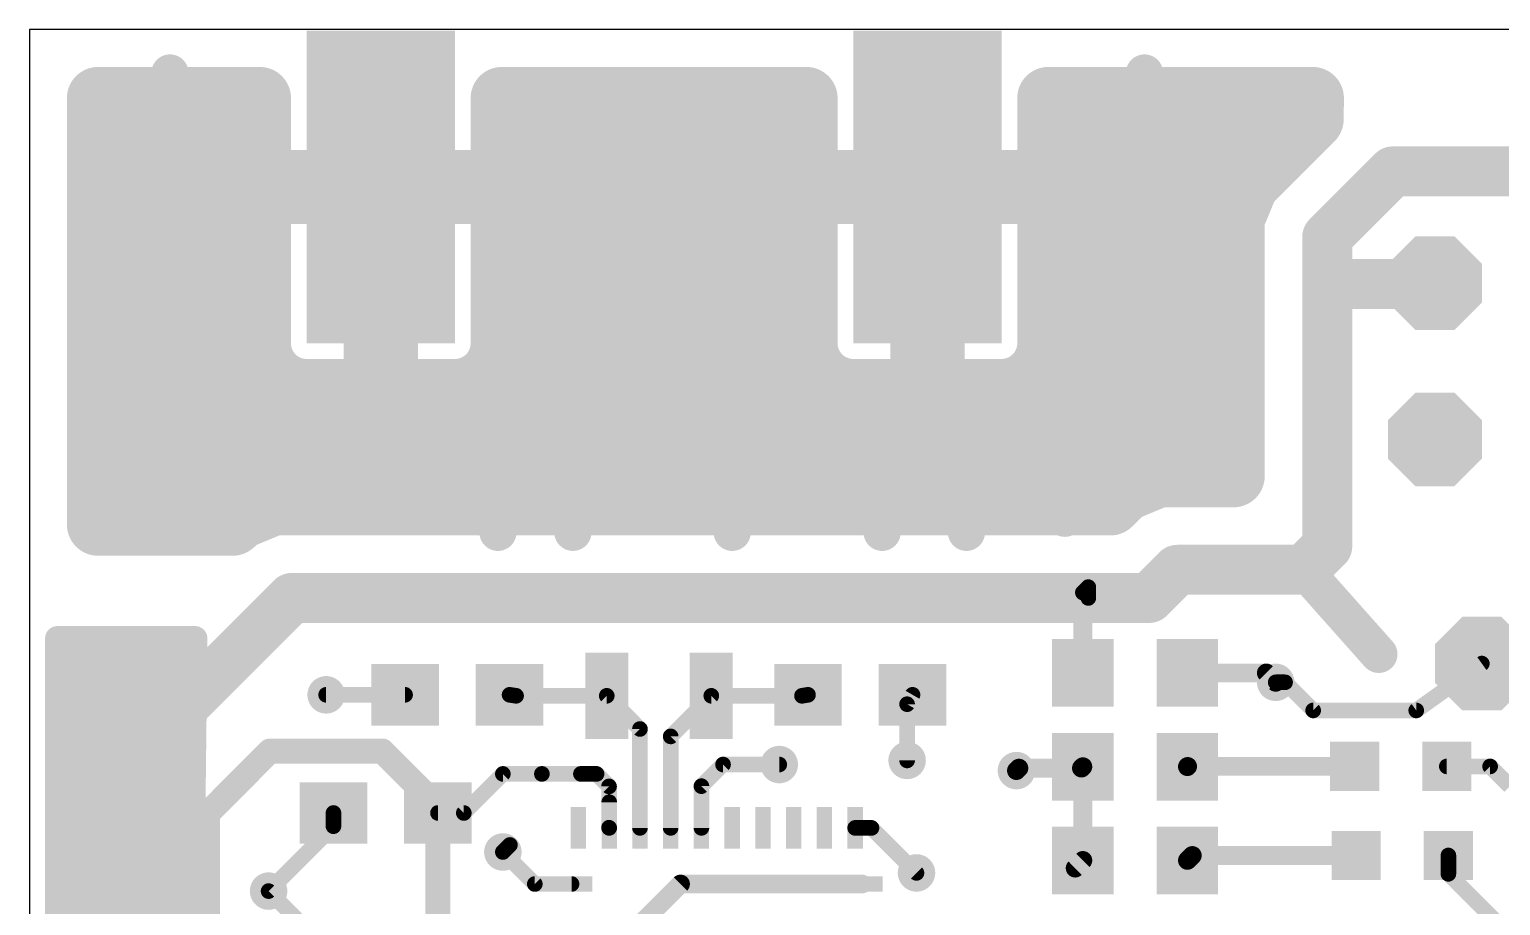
# Model space of a CAD drawing. Extents: x 0 to 81, y 1 to 51.
# Drawn here: x 0 to 23.93, y 36.76 to 51 of the extents above; entities that cross this region are included whole.
import ezdxf

# ---------------------------------------------------------------- set-up
doc = ezdxf.new("R2010")
doc.units = 0
for name, color, linetype in [('1', 22, 'CONTINUOUS'), ('17', 82, 'CONTINUOUS'), ('18', 82, 'CONTINUOUS'), ('20', 7, 'CONTINUOUS')]:
    doc.layers.add(name, color=color, linetype=linetype)

# ---------------------------------------------------------------- blocks, each defined once
blk = doc.blocks.new('RECT')
blk.add_solid([(-0.5, -0.5), (0.5, -0.5), (-0.5, 0.5), (0.5, 0.5)])
blk = doc.blocks.new('OCTAGONP')
at = {"const_width": 0.5}
blk.add_lwpolyline([(-0.25, -0.1036), (-0.25, 0.1036), (-0.1036, 0.25), (0.1036, 0.25), (0.25, 0.1036), (0.25, -0.1036), (0.1036, -0.25), (-0.1036, -0.25), (-0.25, -0.1036), (-0.25, 0.1036)], dxfattribs=at)
blk = doc.blocks.new('ROUNDV')
at = {"const_width": 0.5}
blk.add_lwpolyline([(0, -0.25, 1), (0, 0.25, 1), (0, -0.25)], format="xyb", dxfattribs=at)

msp = doc.modelspace()

# ---------------------------------------------------------------- linework, layer by layer
at = {"layer": '1'}
for points, const_width in [([(1.1176, 42.9514), (1.1176, 49.8824)], 1.016), ([(1.1176, 49.8824), (3.7465, 49.8824)], 1.016), ([(1.1176, 49.784), (3.7465, 49.784)], 1.016), ([(3.7465, 49.8824), (3.7465, 48.5331)], 1.016), ([(7.6835, 48.5331), (7.6835, 49.8824)], 1.016), ([(7.6835, 49.8824), (12.6365, 49.8824)], 1.016), ([(7.6835, 49.784), (12.6365, 49.784)], 1.016), ([(12.6365, 49.8824), (12.6365, 48.5331)], 1.016), ([(16.5735, 48.5331), (16.5735, 49.8824)], 1.016), ([(16.5735, 49.8824), (20.871, 49.8824)], 1.016), ([(16.5735, 49.784), (20.87, 49.784)], 1.016), ([(20.871, 49.8824), (20.8676, 49.5405)], 1.016), ([(20.8676, 49.5405), (19.8154, 48.4883)], 1.016), ([(1.1176, 48.768), (3.7465, 48.768)], 1.016), ([(7.6835, 48.768), (12.6365, 48.768)], 1.016), ([(16.5735, 48.768), (20.0951, 48.768)], 1.016), ([(21.1074, 47.625), (22.1742, 48.6918)], 0.8128), ([(22.1742, 48.6918), (47.7012, 48.6918)], 0.8128), ([(3.7465, 48.5331), (5.6197, 48.5331)], 1.016), ([(5.6197, 48.3425), (3.7465, 48.3425)], 1.016), ([(3.7465, 48.3425), (3.7465, 45.8227)], 1.016), ([(5.6197, 48.5331), (5.6197, 48.3425)], 1.016), ([(5.6197, 45.1358), (5.6197, 48.3425)], 1.016), ([(5.6197, 48.3425), (5.8102, 48.3425)], 1.016), ([(5.8102, 48.3425), (5.8102, 45.1358)], 1.016), ([(5.8103, 48.3425), (5.8103, 48.5331)], 1.016), ([(5.8103, 48.5331), (7.6835, 48.5331)], 1.016), ([(7.6835, 48.3425), (5.8103, 48.3425)], 1.016), ([(7.6835, 45.8227), (7.6835, 48.3425)], 1.016), ([(12.6365, 48.5331), (14.5097, 48.5331)], 1.016), ([(14.5097, 48.3425), (12.6365, 48.3425)], 1.016), ([(12.6365, 48.3425), (12.6365, 45.8227)], 1.016), ([(14.5097, 48.5331), (14.5097, 48.3425)], 1.016), ([(14.5097, 45.1358), (14.5097, 48.3425)], 1.016), ([(14.5097, 48.3425), (14.7003, 48.3425)], 1.016), ([(14.7003, 48.3425), (14.7003, 48.5331)], 1.016), ([(14.7003, 48.5331), (16.5735, 48.5331)], 1.016), ([(14.7003, 48.3425), (14.7003, 45.1358)], 1.016), ([(16.5735, 48.3425), (14.7003, 48.3425)], 1.016), ([(16.5735, 45.8227), (16.5735, 48.3425)], 1.016), ([(19.8154, 48.4883), (19.5834, 47.9281)], 1.016), ([(19.5834, 47.9281), (19.5834, 43.7388)], 1.016), ([(1.1176, 47.752), (3.7465, 47.752)], 1.016), ([(5.6197, 47.752), (5.8102, 47.752)], 1.016), ([(7.6835, 47.752), (12.6365, 47.752)], 1.016), ([(14.5097, 47.752), (14.7003, 47.752)], 1.016), ([(16.5735, 47.752), (19.5834, 47.752)], 1.016), ([(21.1074, 46.863), (21.1074, 47.625)], 0.8128), ([(1.1176, 46.736), (3.7465, 46.736)], 1.016), ([(5.6197, 46.736), (5.8102, 46.736)], 1.016), ([(7.6835, 46.736), (12.6365, 46.736)], 1.016), ([(14.5097, 46.736), (14.7003, 46.736)], 1.016), ([(16.5735, 46.736), (19.5834, 46.736)], 1.016), ([(21.1074, 42.5958), (21.1074, 46.863)], 0.8128), ([(22.8478, 46.863), (21.1074, 46.863)], 0.8128), ([(22.86, 46.8752), (22.8478, 46.863)], 0.8128), ([(1.1176, 45.72), (3.7669, 45.72)], 1.016), ([(3.7465, 45.8227), (3.7758, 45.6755)], 1.016), ([(3.7758, 45.6755), (3.8332, 45.5369)], 1.016), ([(5.6197, 45.72), (5.8102, 45.72)], 1.016), ([(7.5968, 45.5369), (7.6542, 45.6755)], 1.016), ([(7.6542, 45.6755), (7.6835, 45.8227)], 1.016), ([(7.6631, 45.72), (12.6569, 45.72)], 1.016), ([(12.6365, 45.8227), (12.6658, 45.6755)], 1.016), ([(12.6658, 45.6755), (12.7232, 45.5369)], 1.016), ([(14.5097, 45.72), (14.7003, 45.72)], 1.016), ([(16.4868, 45.5369), (16.5442, 45.6755)], 1.016), ([(16.5442, 45.6755), (16.5735, 45.8227)], 1.016), ([(16.5531, 45.72), (19.5834, 45.72)], 1.016), ([(3.8332, 45.5369), (3.9166, 45.4121)], 1.016), ([(7.5134, 45.4121), (7.5968, 45.5369)], 1.016), ([(12.7232, 45.5369), (12.8066, 45.4121)], 1.016), ([(16.4034, 45.4121), (16.4868, 45.5369)], 1.016), ([(3.9166, 45.4121), (4.0228, 45.3059)], 1.016), ([(4.0228, 45.3059), (4.1476, 45.2225)], 1.016), ([(4.1476, 45.2225), (4.2862, 45.1651)], 1.016), ([(7.1438, 45.1651), (7.2824, 45.2225)], 1.016), ([(7.2824, 45.2225), (7.4072, 45.3059)], 1.016), ([(7.4072, 45.3059), (7.5134, 45.4121)], 1.016), ([(12.8066, 45.4121), (12.9128, 45.3059)], 1.016), ([(12.9128, 45.3059), (13.0376, 45.2225)], 1.016), ([(13.0376, 45.2225), (13.1762, 45.1651)], 1.016), ([(16.0338, 45.1651), (16.1724, 45.2225)], 1.016), ([(16.1724, 45.2225), (16.2972, 45.3059)], 1.016), ([(16.2972, 45.3059), (16.4034, 45.4121)], 1.016), ([(4.2862, 45.1651), (4.4334, 45.1358)], 1.016), ([(4.4334, 45.1358), (5.6197, 45.1358)], 1.016), ([(5.8102, 45.1358), (6.9966, 45.1358)], 1.016), ([(6.9966, 45.1358), (7.1438, 45.1651)], 1.016), ([(13.1762, 45.1651), (13.3234, 45.1358)], 1.016), ([(13.3234, 45.1358), (14.5097, 45.1358)], 1.016), ([(14.7003, 45.1358), (15.8866, 45.1358)], 1.016), ([(15.8866, 45.1358), (16.0338, 45.1651)], 1.016), ([(1.1176, 44.704), (19.5834, 44.704)], 1.016), ([(1.1176, 43.688), (18.2432, 43.688)], 1.016), ([(18.3659, 43.7388), (17.8057, 43.5068)], 1.016), ([(19.5834, 43.7388), (18.3659, 43.7388)], 1.016), ([(3.9641, 43.2816), (3.4039, 43.0496)], 1.016), ([(17.5805, 43.2816), (3.9641, 43.2816)], 1.016), ([(17.8057, 43.5068), (17.5805, 43.2816)], 1.016), ([(3.4039, 43.0496), (3.3057, 42.9514)], 1.016), ([(3.3057, 42.9514), (1.1176, 42.9514)], 1.016), ([(20.7264, 42.2148), (21.1074, 42.5958)], 0.8128), ([(18.2118, 41.7576), (18.669, 42.2148)], 0.8128), ([(18.669, 42.2148), (20.7264, 42.2148)], 0.8128), ([(21.9456, 40.8432), (20.7264, 42.2148)], 0.6096), ([(4.2672, 41.7576), (1.2954, 38.7858)], 0.8128), ([(4.2672, 41.7576), (17.2212, 41.7576)], 0.8128), ([(17.2212, 41.7576), (18.2118, 41.7576)], 0.8128), ([(17.1332, 40.5384), (17.1332, 41.8456)], 0.3048), ([(17.1332, 41.8456), (17.2212, 41.9336)], 0.254), ([(17.2212, 41.9336), (17.2212, 41.7576)], 0.254), ([(0.4572, 14.5796), (0.4572, 41.0972)], 0.4064), ([(0.4572, 41.0972), (2.6924, 41.0972)], 0.4064), ([(0.4572, 41.0464), (2.6918, 41.0464)], 0.4064), ([(2.6924, 41.0972), (2.5873, 32.0968)], 0.4064), ([(0.4572, 40.64), (2.6871, 40.64)], 0.4064), ([(20.1168, 40.5384), (18.8332, 40.5384)], 0.3048), ([(20.2692, 40.386), (20.1168, 40.5384)], 0.3048), ([(23.622, 40.6908), (22.5552, 39.9288)], 0.254), ([(0.4572, 40.2336), (2.6823, 40.2336)], 0.4064), ([(20.4216, 40.386), (20.2692, 40.386)], 0.254), ([(20.8788, 39.9288), (20.4216, 40.386)], 0.254), ([(6.1096, 40.1828), (4.826, 40.1828)], 0.254), ([(7.9148, 40.1668), (7.8096, 40.1828)], 0.254), ([(9.3898, 40.1668), (7.9148, 40.1668)], 0.254), ([(9.9296, 39.627), (9.3898, 40.1668)], 0.254), ([(10.4296, 39.5066), (11.0898, 40.1668)], 0.254), ([(11.0898, 40.1668), (12.5648, 40.1668)], 0.254), ([(12.5648, 40.1668), (12.6628, 40.1828)], 0.254), ([(14.2748, 40.0304), (14.3628, 40.1828)], 0.254), ([(0.4572, 39.8272), (2.6776, 39.8272)], 0.4064), ([(14.2748, 39.116), (14.2748, 40.0304)], 0.254), ([(22.5552, 39.9288), (20.8788, 39.9288)], 0.254), ([(9.9296, 38.0193), (9.9296, 39.627)], 0.254), ([(0.4572, 39.4208), (2.6728, 39.4208)], 0.4064), ([(10.4296, 38.0193), (10.4296, 39.5066)], 0.254), ([(3.2004, 38.5572), (3.9116, 39.2684)], 0.4064), ([(3.9116, 39.2684), (5.7404, 39.2684)], 0.4064), ([(5.8928, 39.116), (5.7404, 39.2684)], 0.4064), ([(6.6448, 38.364), (5.8928, 39.116)], 0.4064), ([(0.4572, 39.0144), (2.6681, 39.0144)], 0.4064), ([(1.2954, 38.7858), (1.2954, 38.5572)], 0.8128), ([(7.0648, 38.2618), (7.6998, 38.8968)], 0.254), ([(7.6998, 38.8968), (8.3348, 38.8968)], 0.254), ([(8.3348, 38.8968), (8.9698, 38.8968)], 0.254), ([(8.9698, 38.8968), (9.2238, 38.8968)], 0.254), ([(9.2238, 38.8968), (9.427, 38.6936)], 0.254), ([(10.9296, 38.6976), (11.2812, 39.0492)], 0.254), ([(11.2812, 39.0492), (12.1956, 39.0492)], 0.254), ([(16.0932, 38.9908), (16.0528, 38.9504)], 0.3048), ([(17.0076, 38.9908), (16.0932, 38.9908)], 0.3048), ([(17.0076, 38.9908), (17.1096, 38.9908)], 0.3048), ([(17.1096, 38.9908), (17.1332, 39.0144)], 0.3048), ([(17.1332, 37.4904), (17.1332, 39.0144)], 0.3048), ([(18.8332, 39.0144), (18.8374, 39.0186)], 0.3048), ([(18.8374, 39.0186), (21.5526, 39.0186)], 0.3048), ([(23.7566, 39.0186), (23.0526, 39.0186)], 0.254), ([(23.7566, 39.0186), (24.0792, 38.696)], 0.254), ([(0.4572, 38.608), (2.6633, 38.608)], 0.4064), ([(9.427, 38.6936), (9.427, 38.0219)], 0.254), ([(10.9296, 38.0193), (10.9296, 38.6976)], 0.254), ([(2.8956, 38.2524), (3.2004, 38.5572)], 0.4064), ([(6.6448, 38.2618), (6.6448, 38.364)], 0.4064), ([(9.4296, 38.437), (9.4296, 38.0193)], 0.254), ([(0.4572, 38.2016), (2.6586, 38.2016)], 0.4064), ([(2.8956, 31.3064), (2.8956, 38.2524)], 0.4064), ([(4.9448, 38.2618), (4.9448, 38.0468)], 0.254), ([(6.6448, 38.2618), (6.6448, 35.7218)], 0.4064), ([(6.6448, 38.2618), (7.0648, 38.2618)], 0.254), ([(4.9448, 38.0468), (3.8898, 36.9918)], 0.254), ([(9.427, 38.0219), (9.4296, 38.0193)], 0.254), ([(13.4296, 38.0193), (13.6951, 38.0193)], 0.254), ([(13.6951, 38.0193), (14.4272, 37.2872)], 0.254), ([(0.4572, 37.7952), (2.6538, 37.7952)], 0.4064), ([(7.8148, 37.7418), (7.6998, 37.6268)], 0.254), ([(0.4572, 37.3888), (2.6491, 37.3888)], 0.4064), ([(8.2198, 37.1068), (7.6998, 37.6268)], 0.254), ([(17.1332, 37.4904), (17.0076, 37.3648)], 0.3048), ([(18.8332, 37.4904), (18.9136, 37.5708)], 0.3048), ([(18.9136, 37.5708), (21.578, 37.5708)], 0.3048), ([(23.078, 37.3983), (23.078, 37.5708)], 0.254), ([(23.078, 37.2724), (23.078, 37.5708)], 0.254), ([(33.3756, 26.9748), (23.078, 37.2724)], 0.254), ([(0.4572, 36.9824), (2.6443, 36.9824)], 0.4064), ([(4.9448, 35.9368), (3.8898, 36.9918)], 0.254), ([(8.8171, 37.1068), (8.2198, 37.1068)], 0.254), ([(10.5892, 37.1068), (9.8552, 36.3728)], 0.3048), ([(13.5421, 37.1068), (10.5892, 37.1068)], 0.3048), ([(0.4572, 36.576), (2.6396, 36.576)], 0.4064)]:
    msp.add_lwpolyline(points, dxfattribs=dict(at, const_width=const_width))
for points, const_width in [([(1.3716, 49.8824, 1), (0.8636, 49.8824)], 0.508), ([(1.1176, 50.1364, 1), (1.1176, 49.6284)], 0.508), ([(1.1176, 50.038, 1), (1.1176, 49.53)], 0.508), ([(4.0005, 49.8824, 1), (3.4925, 49.8824)], 0.508), ([(3.7465, 49.6284, 1), (3.7465, 50.1364)], 0.508), ([(3.7465, 49.53, 1), (3.7465, 50.038)], 0.508), ([(7.9375, 49.8824, 1), (7.4295, 49.8824)], 0.508), ([(7.6835, 50.1364, 1), (7.6835, 49.6284)], 0.508), ([(7.6835, 50.038, 1), (7.6835, 49.53)], 0.508), ([(12.8905, 49.8824, 1), (12.3825, 49.8824)], 0.508), ([(12.6365, 49.6284, 1), (12.6365, 50.1364)], 0.508), ([(12.6365, 49.53, 1), (12.6365, 50.038)], 0.508), ([(16.8275, 49.8824, 1), (16.3195, 49.8824)], 0.508), ([(16.5735, 50.1364, 1), (16.5735, 49.6284)], 0.508), ([(16.5735, 50.038, 1), (16.5735, 49.53)], 0.508), ([(21.125, 49.8799, 1), (20.617, 49.8849)], 0.508), ([(20.87, 49.53, 1), (20.87, 50.038)], 0.508), ([(20.871, 49.6284, 1), (20.871, 50.1364)], 0.508), ([(21.0472, 49.3609, 1), (20.688, 49.7201)], 0.508), ([(20.6136, 49.543, 1), (21.1216, 49.538)], 0.508), ([(1.1176, 49.022, 1), (1.1176, 48.514)], 0.508), ([(3.7465, 48.514, 1), (3.7465, 49.022)], 0.508), ([(7.6835, 49.022, 1), (7.6835, 48.514)], 0.508), ([(12.6365, 48.514, 1), (12.6365, 49.022)], 0.508), ([(16.5735, 49.022, 1), (16.5735, 48.514)], 0.508), ([(20.0951, 48.514, 1), (20.0951, 49.022)], 0.508), ([(22.1742, 48.895, 1), (22.1742, 48.4886)], 0.4064), ([(22.3179, 48.5481, 1), (22.0305, 48.8355)], 0.4064), ([(3.7465, 48.7871, 1), (3.7465, 48.2791)], 0.508), ([(3.7465, 48.5965, 1), (3.7465, 48.0885)], 0.508), ([(4.0005, 48.3425, 1), (3.4925, 48.3425)], 0.508), ([(5.8737, 48.5331, 1), (5.3657, 48.5331)], 0.508), ([(5.8737, 48.3425, 1), (5.3657, 48.3425)], 0.508), ([(5.6197, 48.5965, 1), (5.6197, 48.0885)], 0.508), ([(6.0643, 48.5331, 1), (5.5563, 48.5331)], 0.508), ([(5.8103, 48.7871, 1), (5.8103, 48.2791)], 0.508), ([(6.0642, 48.3425, 1), (5.5563, 48.3425)], 0.508), ([(5.8103, 48.5965, 1), (5.8103, 48.0885)], 0.508), ([(5.6197, 48.2791, 1), (5.6197, 48.7871)], 0.508), ([(5.6197, 48.0885, 1), (5.6197, 48.5965)], 0.508), ([(5.8102, 48.0885, 1), (5.8102, 48.5965)], 0.508), ([(7.9375, 48.3425, 1), (7.4295, 48.3425)], 0.508), ([(7.6835, 48.2791, 1), (7.6835, 48.7871)], 0.508), ([(7.6835, 48.0885, 1), (7.6835, 48.5965)], 0.508), ([(12.6365, 48.7871, 1), (12.6365, 48.2791)], 0.508), ([(12.6365, 48.5965, 1), (12.6365, 48.0885)], 0.508), ([(12.8905, 48.3425, 1), (12.3825, 48.3425)], 0.508), ([(14.7637, 48.5331, 1), (14.2557, 48.5331)], 0.508), ([(14.7637, 48.3425, 1), (14.2557, 48.3425)], 0.508), ([(14.5097, 48.5965, 1), (14.5097, 48.0885)], 0.508), ([(14.9543, 48.5331, 1), (14.4463, 48.5331)], 0.508), ([(14.7003, 48.7871, 1), (14.7003, 48.2791)], 0.508), ([(14.9543, 48.3425, 1), (14.4463, 48.3425)], 0.508), ([(14.7003, 48.5965, 1), (14.7003, 48.0885)], 0.508), ([(14.5097, 48.2791, 1), (14.5097, 48.7871)], 0.508), ([(14.5097, 48.0885, 1), (14.5097, 48.5965)], 0.508), ([(14.7003, 48.0885, 1), (14.7003, 48.5965)], 0.508), ([(16.8275, 48.3425, 1), (16.3195, 48.3425)], 0.508), ([(16.5735, 48.2791, 1), (16.5735, 48.7871)], 0.508), ([(16.5735, 48.0885, 1), (16.5735, 48.5965)], 0.508), ([(19.6358, 48.6679, 1), (19.995, 48.3087)], 0.508), ([(20.0501, 48.3911, 1), (19.5808, 48.5855)], 0.508), ([(3.4925, 48.5331, 1), (4.0005, 48.5331)], 0.508), ([(5.3657, 48.3425, 1), (5.8737, 48.3425)], 0.508), ([(5.5563, 48.3425, 1), (6.0643, 48.3425)], 0.508), ([(7.4295, 48.5331, 1), (7.9375, 48.5331)], 0.508), ([(12.3825, 48.5331, 1), (12.8905, 48.5331)], 0.508), ([(14.2557, 48.3425, 1), (14.7637, 48.3425)], 0.508), ([(14.4463, 48.3425, 1), (14.9543, 48.3425)], 0.508), ([(16.3195, 48.5331, 1), (16.8275, 48.5331)], 0.508), ([(19.8374, 47.9281, 1), (19.3294, 47.9281)], 0.508), ([(1.1176, 48.006, 1), (1.1176, 47.498)], 0.508), ([(3.7465, 47.498, 1), (3.7465, 48.006)], 0.508), ([(5.6197, 48.006, 1), (5.6197, 47.498)], 0.508), ([(5.8102, 47.498, 1), (5.8102, 48.006)], 0.508), ([(7.6835, 48.006, 1), (7.6835, 47.498)], 0.508), ([(12.6365, 47.498, 1), (12.6365, 48.006)], 0.508), ([(14.5097, 48.006, 1), (14.5097, 47.498)], 0.508), ([(14.7003, 47.498, 1), (14.7003, 48.006)], 0.508), ([(16.5735, 48.006, 1), (16.5735, 47.498)], 0.508), ([(19.3487, 48.0253, 1), (19.8181, 47.8309)], 0.508), ([(19.5834, 47.498, 1), (19.5834, 48.006)], 0.508), ([(21.3106, 47.625, 1), (20.9042, 47.625)], 0.4064), ([(20.9637, 47.7687, 1), (21.2511, 47.4813)], 0.4064), ([(1.1176, 46.99, 1), (1.1176, 46.482)], 0.508), ([(3.7465, 46.482, 1), (3.7465, 46.99)], 0.508), ([(5.6197, 46.99, 1), (5.6197, 46.482)], 0.508), ([(5.8102, 46.482, 1), (5.8102, 46.99)], 0.508), ([(7.6835, 46.99, 1), (7.6835, 46.482)], 0.508), ([(12.6365, 46.482, 1), (12.6365, 46.99)], 0.508), ([(14.5097, 46.99, 1), (14.5097, 46.482)], 0.508), ([(14.7003, 46.482, 1), (14.7003, 46.99)], 0.508), ([(16.5735, 46.99, 1), (16.5735, 46.482)], 0.508), ([(19.5834, 46.482, 1), (19.5834, 46.99)], 0.508), ([(21.3106, 46.863, 1), (20.9042, 46.863)], 0.4064), ([(21.1074, 47.0662, 1), (21.1074, 46.6598)], 0.4064), ([(22.7041, 47.0067, 1), (22.9915, 46.7193)], 0.4064), ([(23.0037, 46.7315, 1), (22.7163, 47.0189)], 0.4064), ([(22.8478, 46.6598, 1), (22.8478, 47.0662)], 0.4064), ([(20.9042, 46.863, 1), (21.3106, 46.863)], 0.4064), ([(1.1176, 45.974, 1), (1.1176, 45.466)], 0.508), ([(3.9956, 45.8723, 1), (3.4974, 45.7732)], 0.508), ([(4.0105, 45.7727, 1), (3.5411, 45.5783)], 0.508), ([(3.7669, 45.466, 1), (3.7669, 45.974)], 0.508), ([(5.6197, 45.974, 1), (5.6197, 45.466)], 0.508), ([(5.8102, 45.466, 1), (5.8102, 45.974)], 0.508), ([(7.6631, 45.974, 1), (7.6631, 45.466)], 0.508), ([(7.8889, 45.5783, 1), (7.4195, 45.7727)], 0.508), ([(7.9326, 45.7732, 1), (7.4344, 45.8723)], 0.508), ([(12.8856, 45.8723, 1), (12.3874, 45.7732)], 0.508), ([(12.9005, 45.7727, 1), (12.4311, 45.5783)], 0.508), ([(12.6569, 45.466, 1), (12.6569, 45.974)], 0.508), ([(14.5097, 45.974, 1), (14.5097, 45.466)], 0.508), ([(14.7003, 45.466, 1), (14.7003, 45.974)], 0.508), ([(16.5531, 45.974, 1), (16.5531, 45.466)], 0.508), ([(16.7789, 45.5783, 1), (16.3095, 45.7727)], 0.508), ([(16.8226, 45.7732, 1), (16.3244, 45.8723)], 0.508), ([(19.5834, 45.466, 1), (19.5834, 45.974)], 0.508), ([(3.4925, 45.8227, 1), (4.0005, 45.8227)], 0.508), ([(3.5267, 45.626, 1), (4.0249, 45.7251)], 0.508), ([(4.0444, 45.678, 1), (3.622, 45.3957)], 0.508), ([(7.808, 45.3957, 1), (7.3856, 45.678)], 0.508), ([(7.4051, 45.7251, 1), (7.9033, 45.626)], 0.508), ([(7.4295, 45.8227, 1), (7.9375, 45.8227)], 0.508), ([(12.3825, 45.8227, 1), (12.8905, 45.8227)], 0.508), ([(12.4167, 45.626, 1), (12.9149, 45.7251)], 0.508), ([(12.9344, 45.678, 1), (12.512, 45.3957)], 0.508), ([(16.698, 45.3957, 1), (16.2756, 45.678)], 0.508), ([(16.2951, 45.7251, 1), (16.7933, 45.626)], 0.508), ([(16.3195, 45.8227, 1), (16.8275, 45.8227)], 0.508), ([(3.5986, 45.4397, 1), (4.0679, 45.6341)], 0.508), ([(4.0962, 45.5917, 1), (3.737, 45.2324)], 0.508), ([(3.7054, 45.2709, 1), (4.1278, 45.5532)], 0.508), ([(4.1639, 45.5171, 1), (3.8816, 45.0947)], 0.508), ([(3.8431, 45.1263, 1), (4.2024, 45.4855)], 0.508), ([(4.2448, 45.4572, 1), (4.0504, 44.9879)], 0.508), ([(7.2276, 45.4855, 1), (7.5868, 45.1263)], 0.508), ([(7.3796, 44.9879, 1), (7.1852, 45.4572)], 0.508), ([(7.3022, 45.5532, 1), (7.7246, 45.2709)], 0.508), ([(7.5484, 45.0947, 1), (7.2661, 45.5171)], 0.508), ([(7.693, 45.2324, 1), (7.3338, 45.5917)], 0.508), ([(7.3621, 45.6341, 1), (7.8314, 45.4397)], 0.508), ([(12.4886, 45.4397, 1), (12.9579, 45.6341)], 0.508), ([(12.9862, 45.5917, 1), (12.627, 45.2324)], 0.508), ([(12.5954, 45.2709, 1), (13.0178, 45.5532)], 0.508), ([(13.0539, 45.5171, 1), (12.7716, 45.0947)], 0.508), ([(12.7331, 45.1263, 1), (13.0924, 45.4855)], 0.508), ([(13.1348, 45.4572, 1), (12.9404, 44.9879)], 0.508), ([(16.1176, 45.4855, 1), (16.4768, 45.1263)], 0.508), ([(16.2696, 44.9879, 1), (16.0752, 45.4572)], 0.508), ([(16.1922, 45.5532, 1), (16.6146, 45.2709)], 0.508), ([(16.4384, 45.0947, 1), (16.1561, 45.5171)], 0.508), ([(16.583, 45.2324, 1), (16.2238, 45.5917)], 0.508), ([(16.2521, 45.6341, 1), (16.7214, 45.4397)], 0.508), ([(4.0064, 45.0113, 1), (4.2887, 45.4337)], 0.508), ([(4.3358, 45.4142, 1), (4.2367, 44.916)], 0.508), ([(4.4334, 45.3898, 1), (4.4334, 44.8818)], 0.508), ([(4.189, 44.9304, 1), (4.3834, 45.3998)], 0.508), ([(4.3839, 44.8867, 1), (4.483, 45.3849)], 0.508), ([(5.8102, 45.3898, 1), (5.8102, 44.8818)], 0.508), ([(5.6197, 44.8818, 1), (5.6197, 45.3898)], 0.508), ([(6.947, 45.3849, 1), (7.0461, 44.8867)], 0.508), ([(7.0466, 45.3998, 1), (7.241, 44.9304)], 0.508), ([(6.9966, 44.8818, 1), (6.9966, 45.3898)], 0.508), ([(7.1413, 45.4337, 1), (7.4236, 45.0113)], 0.508), ([(7.1933, 44.916, 1), (7.0942, 45.4142)], 0.508), ([(12.8964, 45.0113, 1), (13.1787, 45.4337)], 0.508), ([(13.2258, 45.4142, 1), (13.1267, 44.916)], 0.508), ([(13.3234, 45.3898, 1), (13.3234, 44.8818)], 0.508), ([(13.079, 44.9304, 1), (13.2734, 45.3998)], 0.508), ([(13.2739, 44.8867, 1), (13.373, 45.3849)], 0.508), ([(14.7003, 45.3898, 1), (14.7003, 44.8818)], 0.508), ([(14.5097, 44.8818, 1), (14.5097, 45.3898)], 0.508), ([(15.837, 45.3849, 1), (15.9361, 44.8867)], 0.508), ([(15.9366, 45.3998, 1), (16.131, 44.9304)], 0.508), ([(15.8866, 44.8818, 1), (15.8866, 45.3898)], 0.508), ([(16.0313, 45.4337, 1), (16.3136, 45.0113)], 0.508), ([(16.0833, 44.916, 1), (15.9842, 45.4142)], 0.508), ([(5.3657, 45.1358, 1), (5.8737, 45.1358)], 0.508), ([(5.5563, 45.1358, 1), (6.0642, 45.1358)], 0.508), ([(14.2557, 45.1358, 1), (14.7637, 45.1358)], 0.508), ([(14.4463, 45.1358, 1), (14.9543, 45.1358)], 0.508), ([(1.1176, 44.958, 1), (1.1176, 44.45)], 0.508), ([(19.5834, 44.45, 1), (19.5834, 44.958)], 0.508), ([(1.1176, 43.942, 1), (1.1176, 43.434)], 0.508), ([(18.3659, 43.9928, 1), (18.3659, 43.4848)], 0.508), ([(18.2432, 43.434, 1), (18.2432, 43.942)], 0.508), ([(18.4631, 43.5041, 1), (18.2687, 43.9735)], 0.508), ([(19.5834, 43.4848, 1), (19.5834, 43.9928)], 0.508), ([(3.9641, 43.5356, 1), (3.9641, 43.0276)], 0.508), ([(4.0613, 43.0469, 1), (3.8669, 43.5163)], 0.508), ([(17.7085, 43.7414, 1), (17.9029, 43.2721)], 0.508), ([(17.5805, 43.0276, 1), (17.5805, 43.5356)], 0.508), ([(17.9853, 43.3272, 1), (17.6261, 43.6864)], 0.508), ([(19.3294, 43.7388, 1), (19.8374, 43.7388)], 0.508), ([(3.5835, 42.87, 1), (3.2243, 43.2292)], 0.508), ([(17.4009, 43.4612, 1), (17.7601, 43.102)], 0.508), ([(1.1176, 43.2054, 1), (1.1176, 42.6974)], 0.508), ([(3.1261, 43.131, 1), (3.4853, 42.7718)], 0.508), ([(3.3067, 43.2842, 1), (3.5011, 42.8149)], 0.508), ([(3.3057, 42.6974, 1), (3.3057, 43.2054)], 0.508), ([(0.8636, 42.9514, 1), (1.3716, 42.9514)], 0.508), ([(21.2511, 42.4521, 1), (20.9637, 42.7395)], 0.4064), ([(18.669, 42.418, 1), (18.669, 42.0116)], 0.4064), ([(18.8127, 42.0711, 1), (18.5253, 42.3585)], 0.4064), ([(20.7264, 42.0116, 1), (20.7264, 42.418)], 0.4064), ([(20.9042, 42.5958, 1), (21.3106, 42.5958)], 0.4064), ([(20.5827, 42.3585, 1), (20.8701, 42.0711)], 0.4064), ([(20.8403, 42.316, 1), (20.6125, 42.1136)], 0.3048), ([(4.2672, 41.9608, 1), (4.2672, 41.5544)], 0.4064), ([(4.4109, 41.6139, 1), (4.1235, 41.9013)], 0.4064), ([(17.2212, 41.9608, 1), (17.2212, 41.5544)], 0.4064), ([(17.2212, 41.5544, 1), (17.2212, 41.9608)], 0.4064), ([(18.2118, 41.5544, 1), (18.2118, 41.9608)], 0.4064), ([(17.2094, 41.8456, 1), (17.057, 41.8456)], 0.1524), ([(17.0883, 41.8905, 1), (17.1781, 41.8007)], 0.127), ([(17.2847, 41.9336, 1), (17.1577, 41.9336)], 0.127), ([(17.2661, 41.8887, 1), (17.1763, 41.9785)], 0.127), ([(18.0681, 41.9013, 1), (18.3555, 41.6139)], 0.4064), ([(17.1577, 41.7576, 1), (17.2847, 41.7576)], 0.127), ([(0.5588, 41.0972, 1), (0.3556, 41.0972)], 0.2032), ([(0.4572, 41.1988, 1), (0.4572, 40.9956)], 0.2032), ([(0.4572, 41.148, 1), (0.4572, 40.9448)], 0.2032), ([(2.794, 41.096, 1), (2.5908, 41.0984)], 0.2032), ([(2.6918, 40.9448, 1), (2.6918, 41.148)], 0.2032), ([(2.6924, 40.9956, 1), (2.6924, 41.1988)], 0.2032), ([(21.8317, 40.742, 1), (22.0595, 40.9444)], 0.3048), ([(0.4572, 40.7416, 1), (0.4572, 40.5384)], 0.2032), ([(2.6871, 40.5384, 1), (2.6871, 40.7416)], 0.2032), ([(18.8332, 40.6146, 1), (18.8332, 40.4622)], 0.1524), ([(20.1707, 40.5923, 1), (20.0629, 40.4845)], 0.1524), ([(20.1168, 40.4622, 1), (20.1168, 40.6146)], 0.1524), ([(23.6589, 40.6391, 1), (23.5851, 40.7425)], 0.127), ([(0.4572, 40.3352, 1), (0.4572, 40.132)], 0.2032), ([(2.6823, 40.132, 1), (2.6823, 40.3352)], 0.2032), ([(17.057, 40.5384, 1), (17.2094, 40.5384)], 0.1524), ([(20.2153, 40.3321, 1), (20.3231, 40.4399)], 0.1524), ([(20.2692, 40.4495, 1), (20.2692, 40.3225)], 0.127), ([(20.4665, 40.4309, 1), (20.3767, 40.3411)], 0.127), ([(20.4216, 40.3225, 1), (20.4216, 40.4495)], 0.127), ([(4.826, 40.2463, 1), (4.826, 40.1193)], 0.127), ([(6.1096, 40.1193, 1), (6.1096, 40.2463)], 0.127), ([(7.8191, 40.2456, 1), (7.8001, 40.12)], 0.127), ([(7.9148, 40.2303, 1), (7.9148, 40.1033)], 0.127), ([(7.9053, 40.104, 1), (7.9243, 40.2296)], 0.127), ([(9.4347, 40.2117, 1), (9.3449, 40.1219)], 0.127), ([(9.3898, 40.1033, 1), (9.3898, 40.2303)], 0.127), ([(11.0898, 40.2303, 1), (11.0898, 40.1033)], 0.127), ([(11.1347, 40.1219, 1), (11.0449, 40.2117)], 0.127), ([(12.5546, 40.2295, 1), (12.575, 40.1041)], 0.127), ([(12.5648, 40.1033, 1), (12.5648, 40.2303)], 0.127), ([(12.673, 40.1201, 1), (12.6526, 40.2455)], 0.127), ([(14.4178, 40.151, 1), (14.3078, 40.2146)], 0.127), ([(0.4572, 39.9288, 1), (0.4572, 39.7256)], 0.2032), ([(2.6776, 39.7256, 1), (2.6776, 39.9288)], 0.2032), ([(14.3383, 40.0304, 1), (14.2113, 40.0304)], 0.127), ([(14.2198, 40.0622, 1), (14.3298, 39.9986)], 0.127), ([(20.8788, 39.9923, 1), (20.8788, 39.8653)], 0.127), ([(20.8339, 39.8839, 1), (20.9237, 39.9737)], 0.127), ([(22.5183, 39.9805, 1), (22.5921, 39.8771)], 0.127), ([(22.5552, 39.8653, 1), (22.5552, 39.9923)], 0.127), ([(9.9931, 39.627, 1), (9.8661, 39.627)], 0.127), ([(9.8847, 39.5821, 1), (9.9745, 39.6719)], 0.127), ([(0.4572, 39.5224, 1), (0.4572, 39.3192)], 0.2032), ([(2.6728, 39.3192, 1), (2.6728, 39.5224)], 0.2032), ([(10.4931, 39.5066, 1), (10.3661, 39.5066)], 0.127), ([(10.3847, 39.5515, 1), (10.4745, 39.4617)], 0.127), ([(3.9116, 39.37, 1), (3.9116, 39.1668)], 0.2032), ([(3.9834, 39.1966, 1), (3.8398, 39.3402)], 0.2032), ([(5.8122, 39.3402, 1), (5.6686, 39.1966)], 0.2032), ([(5.7404, 39.1668, 1), (5.7404, 39.37)], 0.2032), ([(5.9646, 39.1878, 1), (5.821, 39.0442)], 0.2032), ([(5.821, 39.0442, 1), (5.9646, 39.1878)], 0.2032), ([(0.4572, 39.116, 1), (0.4572, 38.9128)], 0.2032), ([(1.4986, 38.7858, 1), (1.0922, 38.7858)], 0.4064), ([(1.1517, 38.9295, 1), (1.4391, 38.6421)], 0.4064), ([(2.6681, 38.9128, 1), (2.6681, 39.116)], 0.2032), ([(7.6998, 38.9603, 1), (7.6998, 38.8333)], 0.127), ([(7.7447, 38.8519, 1), (7.6549, 38.9417)], 0.127), ([(8.3348, 38.9603, 1), (8.3348, 38.8333)], 0.127), ([(8.3348, 38.8333, 1), (8.3348, 38.9603)], 0.127), ([(8.9698, 38.9603, 1), (8.9698, 38.8333)], 0.127), ([(8.9698, 38.8333, 1), (8.9698, 38.9603)], 0.127), ([(9.2687, 38.9417, 1), (9.1789, 38.8519)], 0.127), ([(9.2238, 38.8333, 1), (9.2238, 38.9603)], 0.127), ([(11.2812, 39.1127, 1), (11.2812, 38.9857)], 0.127), ([(11.3261, 39.0043, 1), (11.2363, 39.0941)], 0.127), ([(12.1956, 38.9857, 1), (12.1956, 39.1127)], 0.127), ([(14.2113, 39.116, 1), (14.3383, 39.116)], 0.127), ([(15.9989, 39.0043, 1), (16.1067, 38.8965)], 0.1524), ([(16.0932, 39.067, 1), (16.0932, 38.9146)], 0.1524), ([(16.1471, 38.9369, 1), (16.0393, 39.0447)], 0.1524), ([(17.0076, 39.067, 1), (17.0076, 38.9146)], 0.1524), ([(17.0076, 38.9146, 1), (17.0076, 39.067)], 0.1524), ([(17.0557, 39.0447, 1), (17.1635, 38.9369)], 0.1524), ([(17.2094, 39.0144, 1), (17.057, 39.0144)], 0.1524), ([(17.1871, 38.9605, 1), (17.0793, 39.0683)], 0.1524), ([(17.1096, 38.9146, 1), (17.1096, 39.067)], 0.1524), ([(18.7793, 39.0683, 1), (18.8871, 38.9605)], 0.1524), ([(18.8374, 39.0948, 1), (18.8374, 38.9424)], 0.1524), ([(18.8913, 38.9647, 1), (18.7835, 39.0725)], 0.1524), ([(21.5526, 38.9424, 1), (21.5526, 39.0948)], 0.1524), ([(23.0526, 39.0821, 1), (23.0526, 38.9551)], 0.127), ([(23.8015, 39.0635, 1), (23.7117, 38.9737)], 0.127), ([(23.7566, 38.9551, 1), (23.7566, 39.0821)], 0.127), ([(0.4572, 38.7096, 1), (0.4572, 38.5064)], 0.2032), ([(2.6633, 38.5064, 1), (2.6633, 38.7096)], 0.2032), ([(9.4905, 38.6936, 1), (9.3635, 38.6936)], 0.127), ([(9.3821, 38.6487, 1), (9.4719, 38.7385)], 0.127), ([(10.9931, 38.6976, 1), (10.8661, 38.6976)], 0.127), ([(10.8847, 38.7425, 1), (10.9745, 38.6527)], 0.127), ([(1.0922, 38.5572, 1), (1.4986, 38.5572)], 0.4064), ([(3.1286, 38.629, 1), (3.2722, 38.4854)], 0.2032), ([(3.2722, 38.4854, 1), (3.1286, 38.629)], 0.2032), ([(6.7464, 38.364, 1), (6.5432, 38.364)], 0.2032), ([(6.573, 38.2922, 1), (6.7166, 38.4358)], 0.2032), ([(9.4931, 38.437, 1), (9.3661, 38.437)], 0.127), ([(0.4572, 38.3032, 1), (0.4572, 38.1)], 0.2032), ([(2.6586, 38.1, 1), (2.6586, 38.3032)], 0.2032), ([(2.9972, 38.2524, 1), (2.794, 38.2524)], 0.2032), ([(2.8238, 38.3242, 1), (2.9674, 38.1806)], 0.2032), ([(5.0083, 38.2618, 1), (4.8813, 38.2618)], 0.127), ([(6.7464, 38.2618, 1), (6.5432, 38.2618)], 0.2032), ([(6.5432, 38.2618, 1), (6.7464, 38.2618)], 0.2032), ([(6.6448, 38.3253, 1), (6.6448, 38.1983)], 0.127), ([(7.0199, 38.3067, 1), (7.1097, 38.2169)], 0.127), ([(7.0648, 38.1983, 1), (7.0648, 38.3253)], 0.127), ([(4.8813, 38.0468, 1), (5.0083, 38.0468)], 0.127), ([(4.9897, 38.0019, 1), (4.8999, 38.0917)], 0.127), ([(9.4719, 38.0668, 1), (9.3821, 37.977)], 0.127), ([(9.3635, 38.0219, 1), (9.4905, 38.0219)], 0.127), ([(9.3661, 38.0193, 1), (9.4931, 38.0193)], 0.127), ([(9.3847, 37.9744, 1), (9.4745, 38.0642)], 0.127), ([(9.8661, 38.0193, 1), (9.9931, 38.0193)], 0.127), ([(10.3661, 38.0193, 1), (10.4931, 38.0193)], 0.127), ([(10.8661, 38.0193, 1), (10.9931, 38.0193)], 0.127), ([(13.4296, 38.0828, 1), (13.4296, 37.9558)], 0.127), ([(13.74, 38.0642, 1), (13.6502, 37.9744)], 0.127), ([(13.6951, 37.9558, 1), (13.6951, 38.0828)], 0.127), ([(0.4572, 37.8968, 1), (0.4572, 37.6936)], 0.2032), ([(2.6538, 37.6936, 1), (2.6538, 37.8968)], 0.2032), ([(7.8597, 37.6969, 1), (7.7699, 37.7867)], 0.127), ([(0.4572, 37.4904, 1), (0.4572, 37.2872)], 0.2032), ([(2.6491, 37.2872, 1), (2.6491, 37.4904)], 0.2032), ([(7.7447, 37.6717, 1), (7.6549, 37.5819)], 0.127), ([(7.6549, 37.6717, 1), (7.7447, 37.5819)], 0.127), ([(17.057, 37.4904, 1), (17.2094, 37.4904)], 0.1524), ([(17.1871, 37.4365, 1), (17.0793, 37.5443)], 0.1524), ([(18.7793, 37.5443, 1), (18.8871, 37.4365)], 0.1524), ([(18.9136, 37.647, 1), (18.9136, 37.4946)], 0.1524), ([(18.9675, 37.5169, 1), (18.8597, 37.6247)], 0.1524), ([(21.578, 37.4946, 1), (21.578, 37.647)], 0.1524), ([(23.1415, 37.5708, 1), (23.0145, 37.5708)], 0.127), ([(23.1415, 37.5708, 1), (23.0145, 37.5708)], 0.127), ([(14.3823, 37.2423, 1), (14.4721, 37.3321)], 0.127), ([(16.9537, 37.4187, 1), (17.0615, 37.3109)], 0.1524), ([(23.0145, 37.3983, 1), (23.1415, 37.3983)], 0.127), ([(23.1229, 37.3173, 1), (23.0331, 37.2275)], 0.127), ([(23.0145, 37.2724, 1), (23.1415, 37.2724)], 0.127), ([(0.4572, 37.084, 1), (0.4572, 36.8808)], 0.2032), ([(2.6443, 36.8808, 1), (2.6443, 37.084)], 0.2032), ([(3.9347, 37.0367, 1), (3.8449, 36.9469)], 0.127), ([(3.8449, 37.0367, 1), (3.9347, 36.9469)], 0.127), ([(8.2198, 37.1703, 1), (8.2198, 37.0433)], 0.127), ([(8.1749, 37.0619, 1), (8.2647, 37.1517)], 0.127), ([(8.8171, 37.0433, 1), (8.8171, 37.1703)], 0.127), ([(10.5892, 37.183, 1), (10.5892, 37.0306)], 0.1524), ([(10.6431, 37.0529, 1), (10.5353, 37.1607)], 0.1524), ([(13.5421, 37.0306, 1), (13.5421, 37.183)], 0.1524), ([(0.4572, 36.6776, 1), (0.4572, 36.4744)], 0.2032), ([(2.6396, 36.4744, 1), (2.6396, 36.6776)], 0.2032)]:
    msp.add_lwpolyline(points, format="xyb", dxfattribs=dict(at, const_width=const_width))
at = {"layer": '20'}
for p, q in [((81, 51), (0, 51)), ((0, 51), (0, 1))]:
    msp.add_line(p, q, dxfattribs=at)

# ---------------------------------------------------------------- block references
at = {"layer": '1'}
for p, xscale, yscale, rotation in [((5.715, 48.4378), 2.413, 5.08, 180), ((14.605, 48.4378), 2.413, 5.08, 180), ((9.3898, 40.1668), 0.7, 1.4, 180), ((11.0898, 40.1668), 0.7, 1.4, 180), ((21.5526, 39.0186), 0.8, 0.8, 90), ((23.0526, 39.0186), 0.8, 0.8, 90), ((8.9296, 38.0193), 0.675, 0.25, 90), ((9.4296, 38.0193), 0.675, 0.25, 90), ((9.9296, 38.0193), 0.675, 0.25, 90), ((10.4296, 38.0193), 0.675, 0.25, 90), ((10.9296, 38.0193), 0.675, 0.25, 90), ((11.4296, 38.0193), 0.675, 0.25, 90), ((11.9296, 38.0193), 0.675, 0.25, 90), ((12.4296, 38.0193), 0.675, 0.25, 90), ((12.9296, 38.0193), 0.675, 0.25, 90), ((13.4296, 38.0193), 0.675, 0.25, 90), ((21.578, 37.5708), 0.8, 0.8, 90), ((23.078, 37.5708), 0.8, 0.8, 90), ((8.8171, 37.1068), 0.675, 0.25, 180), ((13.5421, 37.1068), 0.675, 0.25, 180)]:
    msp.add_blockref('RECT', p, dxfattribs=dict(at, xscale=xscale, yscale=yscale, rotation=rotation))
at = {"layer": '1', "yscale": 1.1, "rotation": 180}
for p in [(17.1332, 40.5384), (18.8332, 40.5384)]:
    msp.add_blockref('RECT', p, dxfattribs=at)
at = {"layer": '1', "xscale": 1.1, "rotation": 180}
for p in [(6.1096, 40.1828), (7.8096, 40.1828), (4.9448, 38.2618), (6.6448, 38.2618)]:
    msp.add_blockref('RECT', p, dxfattribs=at)
at = {"layer": '1', "xscale": 1.1}
for p in [(12.6628, 40.1828), (14.3628, 40.1828)]:
    msp.add_blockref('RECT', p, dxfattribs=at)
at = {"layer": '1', "yscale": 1.1}
for p in [(17.1332, 39.0144), (18.8332, 39.0144), (17.1332, 37.4904), (18.8332, 37.4904)]:
    msp.add_blockref('RECT', p, dxfattribs=at)
at = {"layer": '17', "xscale": 1.524, "yscale": 1.524, "rotation": 180}
for p in [(22.86, 46.8752), (22.86, 44.3352)]:
    msp.add_blockref('OCTAGONP', p, dxfattribs=at)
at = {"layer": '17', "xscale": 1.524, "yscale": 1.524}
msp.add_blockref('OCTAGONP', (23.622, 40.6908), dxfattribs=at)
at = {"layer": '18'}
for p, xscale, yscale in [((2.286, 50.292), 0.6048, 0.6048), ((18.1356, 50.292), 0.6048, 0.6048), ((2.286, 48.768), 0.6048, 0.6048), ((18.1356, 48.768), 0.6048, 0.6048), ((2.286, 47.244), 0.6048, 0.6048), ((18.1356, 47.244), 0.6048, 0.6048), ((2.286, 45.72), 0.6048, 0.6048), ((18.1356, 45.72), 0.6048, 0.6048), ((2.5908, 44.6532), 0.6048, 0.6048), ((17.8308, 44.2722), 0.6048, 0.6048), ((3.5052, 44.0436), 0.6048, 0.6048), ((4.572, 43.5864), 0.6048, 0.6048), ((5.7912, 43.2816), 0.6048, 0.6048), ((16.8402, 43.053), 0.6048, 0.6048), ((7.62, 42.8244), 0.6048, 0.6048), ((8.8392, 42.8244), 0.6048, 0.6048), ((11.43, 42.8244), 0.6048, 0.6048), ((13.8684, 42.8244), 0.6048, 0.6048), ((15.24, 42.8244), 0.6048, 0.6048), ((21.9456, 40.8432), 0.6096, 0.6096), ((20.2692, 40.386), 0.6096, 0.6096), ((4.826, 40.1828), 0.6096, 0.6096), ((12.1956, 39.0492), 0.6096, 0.6096), ((14.2748, 39.116), 0.6096, 0.6096), ((16.0528, 38.9504), 0.6096, 0.6096), ((7.6998, 37.6268), 0.6096, 0.6096), ((14.4272, 37.2872), 0.6096, 0.6096), ((3.8898, 36.9918), 0.6096, 0.6096)]:
    msp.add_blockref('ROUNDV', p, dxfattribs=dict(at, xscale=xscale, yscale=yscale))

doc.saveas('drawing.dxf')
